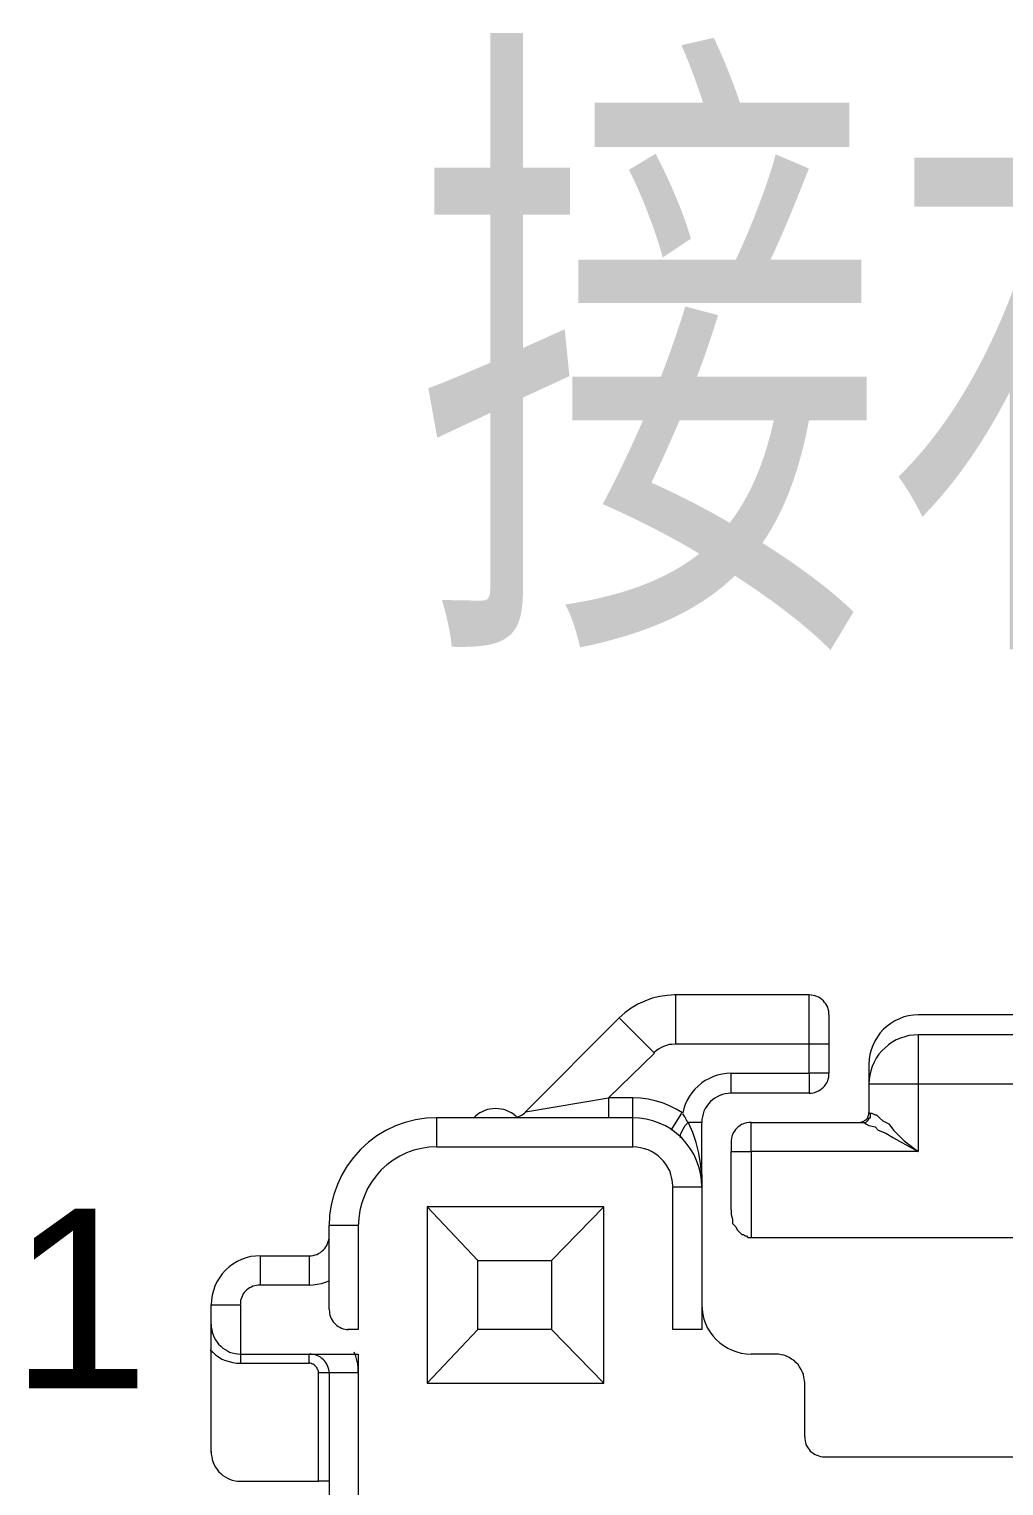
# Model space of a CAD drawing. Header units: inches. Extents: x 47316 to 59086, y 3141 to 11743.
# Drawn here: x 50855.86 to 50865.79, y 6418.68 to 6433.51 of the extents above; entities that cross this region are included whole.
import ezdxf

# ---------------------------------------------------------------- set-up
doc = ezdxf.new("R2010")
doc.units = ezdxf.units.IN
doc.header["$MEASUREMENT"] = 0
doc.styles.add('Arial_Style', font='arial.ttf')
doc.styles.add('MtX_FangSong_GB2312', font='')
doc.styles.get('MtX_FangSong_GB2312').set_extended_font_data('FangSong_GB2312')

msp = doc.modelspace()

# ---------------------------------------------------------------- linework, layer by layer
at = {"color": 0, "linetype": 'Continuous', "lineweight": 15}
for p, q in [((50862.28, 6423.666), (50862.202, 6423.648)), ((50862.356, 6423.677), (50862.28, 6423.666)), ((50862.437, 6423.682), (50862.356, 6423.677)), ((50863.804, 6423.682), (50862.429, 6423.682)), ((50862.444, 6423.182), (50862.444, 6423.682)), ((50863.822, 6423.679), (50863.804, 6423.682)), ((50863.804, 6423.182), (50863.804, 6423.682)), ((50863.843, 6423.677), (50863.822, 6423.679)), ((50863.861, 6423.672), (50863.843, 6423.677)), ((50863.879, 6423.666), (50863.861, 6423.672)), ((50863.898, 6423.658), (50863.879, 6423.666)), ((50861.989, 6423.547), (50861.926, 6423.5)), ((50862.056, 6423.588), (50861.989, 6423.547)), ((50862.129, 6423.619), (50862.056, 6423.588)), ((50862.202, 6423.648), (50862.129, 6423.619)), ((50863.916, 6423.648), (50863.898, 6423.658)), ((50863.931, 6423.635), (50863.916, 6423.648)), ((50863.947, 6423.622), (50863.931, 6423.635)), ((50863.96, 6423.606), (50863.947, 6423.622)), ((50863.971, 6423.591), (50863.96, 6423.606)), ((50863.981, 6423.575), (50863.971, 6423.591)), ((50863.991, 6423.557), (50863.981, 6423.575)), ((50863.997, 6423.536), (50863.991, 6423.557)), ((50864.002, 6423.518), (50863.997, 6423.536)), ((50864.004, 6423.497), (50864.002, 6423.518)), ((50861.866, 6423.448), (50860.913, 6422.494)), ((50861.926, 6423.5), (50861.866, 6423.448)), ((50862.226, 6423.088), (50861.866, 6423.448)), ((50864.004, 6423.479), (50864.004, 6423.497)), ((50864.004, 6423.479), (50864.004, 6423.182)), ((50864.635, 6423.393), (50864.596, 6423.364)), ((50864.676, 6423.419), (50864.635, 6423.393)), ((50864.721, 6423.44), (50864.676, 6423.419)), ((50864.767, 6423.458), (50864.721, 6423.44)), ((50864.814, 6423.468), (50864.767, 6423.458)), ((50864.864, 6423.476), (50864.814, 6423.468)), ((50864.911, 6423.479), (50864.864, 6423.476)), ((50873.499, 6423.479), (50864.911, 6423.479)), ((50864.497, 6423.257), (50864.471, 6423.213)), ((50864.525, 6423.297), (50864.497, 6423.257)), ((50864.559, 6423.333), (50864.525, 6423.297)), ((50864.596, 6423.364), (50864.559, 6423.333)), ((50864.689, 6423.224), (50864.648, 6423.2)), ((50864.731, 6423.242), (50864.689, 6423.224)), ((50864.775, 6423.257), (50864.731, 6423.242)), ((50864.819, 6423.268), (50864.775, 6423.257)), ((50864.866, 6423.273), (50864.819, 6423.268)), ((50864.911, 6423.276), (50864.866, 6423.273)), ((50873.499, 6423.276), (50864.911, 6423.276)), ((50864.911, 6423.276), (50864.911, 6422.776)), ((50861.757, 6422.635), (50862.226, 6423.088)), ((50862.244, 6423.114), (50862.221, 6423.093)), ((50862.267, 6423.132), (50862.244, 6423.114)), ((50862.293, 6423.145), (50862.267, 6423.132)), ((50862.319, 6423.158), (50862.293, 6423.145)), ((50862.348, 6423.169), (50862.319, 6423.158)), ((50862.377, 6423.177), (50862.348, 6423.169)), ((50862.405, 6423.179), (50862.377, 6423.177)), ((50862.437, 6423.182), (50862.405, 6423.179)), ((50863.804, 6423.182), (50862.444, 6423.182)), ((50864.004, 6423.182), (50863.804, 6423.182)), ((50863.804, 6422.885), (50863.804, 6423.182)), ((50864.004, 6423.182), (50864.004, 6422.885)), ((50864.421, 6423.075), (50864.413, 6423.028)), ((50864.434, 6423.125), (50864.421, 6423.075)), ((50864.45, 6423.169), (50864.434, 6423.125)), ((50864.471, 6423.213), (50864.45, 6423.169)), ((50864.512, 6423.078), (50864.486, 6423.039)), ((50864.541, 6423.112), (50864.512, 6423.078)), ((50864.575, 6423.145), (50864.541, 6423.112)), ((50864.611, 6423.174), (50864.575, 6423.145)), ((50864.648, 6423.2), (50864.611, 6423.174)), ((50864.413, 6423.028), (50864.411, 6422.979)), ((50864.411, 6422.979), (50864.411, 6422.776)), ((50864.444, 6422.955), (50864.431, 6422.911)), ((50864.465, 6422.997), (50864.444, 6422.955)), ((50864.486, 6423.039), (50864.465, 6422.997)), ((50862.708, 6422.786), (50862.671, 6422.755)), ((50862.744, 6422.81), (50862.708, 6422.786)), ((50862.786, 6422.833), (50862.744, 6422.81)), ((50862.827, 6422.851), (50862.786, 6422.833)), ((50862.869, 6422.867), (50862.827, 6422.851)), ((50862.916, 6422.877), (50862.869, 6422.867)), ((50862.96, 6422.882), (50862.916, 6422.877)), ((50863.007, 6422.885), (50862.96, 6422.882)), ((50863.007, 6422.682), (50863.007, 6422.885)), ((50863.007, 6422.885), (50863.804, 6422.885)), ((50864.004, 6422.885), (50863.804, 6422.885)), ((50863.804, 6422.885), (50863.804, 6422.682)), ((50863.96, 6422.755), (50863.971, 6422.773)), ((50863.971, 6422.773), (50863.981, 6422.789)), ((50863.981, 6422.789), (50863.991, 6422.807)), ((50863.991, 6422.807), (50863.997, 6422.825)), ((50863.997, 6422.825), (50864.002, 6422.846)), ((50864.002, 6422.846), (50864.004, 6422.864)), ((50864.004, 6422.864), (50864.004, 6422.885)), ((50864.413, 6422.823), (50864.411, 6422.776)), ((50864.411, 6422.776), (50864.411, 6422.479)), ((50864.411, 6422.776), (50864.911, 6422.776)), ((50864.421, 6422.867), (50864.413, 6422.823)), ((50864.431, 6422.911), (50864.421, 6422.867)), ((50864.911, 6422.776), (50867.708, 6422.776)), ((50864.911, 6422.776), (50864.911, 6422.088)), ((50860.913, 6422.494), (50861.757, 6422.635)), ((50862.007, 6422.635), (50861.757, 6422.635)), ((50861.757, 6422.635), (50861.757, 6422.432)), ((50862.083, 6422.632), (50862.007, 6422.635)), ((50862.007, 6422.135), (50862.007, 6422.635)), ((50862.161, 6422.622), (50862.083, 6422.632)), ((50862.583, 6422.651), (50862.559, 6422.612)), ((50862.609, 6422.687), (50862.583, 6422.651)), ((50862.637, 6422.724), (50862.609, 6422.687)), ((50862.671, 6422.755), (50862.637, 6422.724)), ((50862.84, 6422.632), (50862.817, 6422.614)), ((50862.866, 6422.645), (50862.84, 6422.632)), ((50862.892, 6422.658), (50862.866, 6422.645)), ((50862.921, 6422.669), (50862.892, 6422.658)), ((50862.947, 6422.677), (50862.921, 6422.669)), ((50862.976, 6422.679), (50862.947, 6422.677)), ((50863.007, 6422.682), (50862.976, 6422.679)), ((50863.804, 6422.682), (50863.007, 6422.682)), ((50863.804, 6422.682), (50863.822, 6422.682)), ((50863.822, 6422.682), (50863.843, 6422.685)), ((50863.843, 6422.685), (50863.861, 6422.69)), ((50863.861, 6422.69), (50863.879, 6422.698)), ((50863.879, 6422.698), (50863.898, 6422.705)), ((50863.898, 6422.705), (50863.916, 6422.716)), ((50863.916, 6422.716), (50863.931, 6422.729)), ((50863.931, 6422.729), (50863.947, 6422.742)), ((50863.947, 6422.742), (50863.96, 6422.755)), ((50860.447, 6422.481), (50860.424, 6422.466)), ((50860.473, 6422.494), (50860.447, 6422.481)), ((50860.499, 6422.505), (50860.473, 6422.494)), ((50860.525, 6422.515), (50860.499, 6422.505)), ((50860.551, 6422.52), (50860.525, 6422.515)), ((50860.58, 6422.523), (50860.551, 6422.52)), ((50860.609, 6422.526), (50860.58, 6422.523)), ((50860.637, 6422.523), (50860.609, 6422.526)), ((50860.666, 6422.52), (50860.637, 6422.523)), ((50860.692, 6422.515), (50860.666, 6422.52)), ((50860.721, 6422.505), (50860.692, 6422.515)), ((50860.747, 6422.494), (50860.721, 6422.505)), ((50860.77, 6422.481), (50860.747, 6422.494)), ((50860.793, 6422.466), (50860.77, 6422.481)), ((50860.89, 6422.468), (50860.903, 6422.479)), ((50860.903, 6422.479), (50860.916, 6422.492)), ((50862.234, 6422.606), (50862.161, 6422.622)), ((50862.309, 6422.583), (50862.234, 6422.606)), ((50862.379, 6422.554), (50862.309, 6422.583)), ((50862.447, 6422.52), (50862.379, 6422.554)), ((50862.398, 6422.307), (50862.507, 6422.479)), ((50862.512, 6422.481), (50862.447, 6422.52)), ((50862.525, 6422.526), (50862.515, 6422.481)), ((50862.541, 6422.567), (50862.525, 6422.526)), ((50862.559, 6422.612), (50862.541, 6422.567)), ((50862.731, 6422.5), (50862.723, 6422.471)), ((50862.744, 6422.526), (50862.731, 6422.5)), ((50862.76, 6422.549), (50862.744, 6422.526)), ((50862.778, 6422.573), (50862.76, 6422.549)), ((50862.796, 6422.596), (50862.778, 6422.573)), ((50862.817, 6422.614), (50862.796, 6422.596)), ((50864.411, 6422.476), (50864.411, 6422.487)), ((50864.411, 6422.479), (50864.426, 6422.479)), ((50864.426, 6422.463), (50864.426, 6422.479)), ((50864.426, 6422.479), (50864.442, 6422.479)), ((50864.442, 6422.479), (50864.473, 6422.463)), ((50859.59, 6422.349), (50859.491, 6422.302)), ((50859.689, 6422.385), (50859.59, 6422.349)), ((50859.793, 6422.411), (50859.689, 6422.385)), ((50859.9, 6422.427), (50859.793, 6422.411)), ((50860.007, 6422.432), (50859.9, 6422.427)), ((50862.007, 6422.432), (50860.007, 6422.432)), ((50860.007, 6422.432), (50860.007, 6422.135)), ((50860.403, 6422.448), (50860.382, 6422.427)), ((50860.424, 6422.466), (50860.403, 6422.448)), ((50860.814, 6422.448), (50860.793, 6422.466)), ((50860.835, 6422.427), (50860.814, 6422.448)), ((50860.825, 6422.44), (50860.843, 6422.445)), ((50860.843, 6422.445), (50860.859, 6422.45)), ((50860.859, 6422.45), (50860.874, 6422.458)), ((50860.874, 6422.458), (50860.89, 6422.468)), ((50862.075, 6422.429), (50862.007, 6422.432)), ((50862.142, 6422.419), (50862.075, 6422.429)), ((50862.21, 6422.401), (50862.142, 6422.419)), ((50862.275, 6422.377), (50862.21, 6422.401)), ((50862.338, 6422.349), (50862.275, 6422.377)), ((50862.398, 6422.315), (50862.338, 6422.349)), ((50862.536, 6422.44), (50862.517, 6422.471)), ((50862.523, 6422.323), (50862.538, 6422.354)), ((50862.554, 6422.408), (50862.536, 6422.44)), ((50862.538, 6422.354), (50862.569, 6422.385)), ((50862.569, 6422.377), (50862.554, 6422.408)), ((50862.71, 6422.385), (50862.569, 6422.385)), ((50862.616, 6422.283), (50862.572, 6422.382)), ((50862.715, 6422.442), (50862.71, 6422.414)), ((50862.71, 6422.414), (50862.71, 6422.385)), ((50862.71, 6421.854), (50862.71, 6422.385)), ((50862.723, 6422.471), (50862.715, 6422.442)), ((50863.08, 6422.338), (50863.064, 6422.325)), ((50863.096, 6422.351), (50863.08, 6422.338)), ((50863.114, 6422.362), (50863.096, 6422.351)), ((50863.132, 6422.369), (50863.114, 6422.362)), ((50863.15, 6422.377), (50863.132, 6422.369)), ((50863.168, 6422.382), (50863.15, 6422.377)), ((50863.189, 6422.385), (50863.168, 6422.382)), ((50863.21, 6422.385), (50863.189, 6422.385)), ((50863.21, 6422.088), (50863.21, 6422.385)), ((50863.21, 6422.385), (50864.333, 6422.385)), ((50864.309, 6422.385), (50864.319, 6422.385)), ((50864.319, 6422.385), (50864.33, 6422.388)), ((50864.33, 6422.388), (50864.34, 6422.39)), ((50864.333, 6422.385), (50864.348, 6422.385)), ((50864.333, 6422.385), (50864.364, 6422.385)), ((50864.34, 6422.39), (50864.348, 6422.393)), ((50864.348, 6422.393), (50864.359, 6422.398)), ((50864.348, 6422.385), (50864.364, 6422.385)), ((50864.359, 6422.398), (50864.366, 6422.403)), ((50864.364, 6422.385), (50864.379, 6422.385)), ((50864.364, 6422.385), (50864.379, 6422.369)), ((50864.366, 6422.403), (50864.374, 6422.408)), ((50864.374, 6422.408), (50864.382, 6422.414)), ((50864.379, 6422.385), (50864.395, 6422.401)), ((50864.379, 6422.369), (50864.411, 6422.354)), ((50864.382, 6422.414), (50864.39, 6422.422)), ((50864.39, 6422.422), (50864.395, 6422.429)), ((50864.395, 6422.429), (50864.4, 6422.44)), ((50864.395, 6422.401), (50864.411, 6422.416)), ((50864.4, 6422.44), (50864.403, 6422.448)), ((50864.403, 6422.448), (50864.408, 6422.458)), ((50864.408, 6422.458), (50864.411, 6422.466)), ((50864.411, 6422.466), (50864.411, 6422.476)), ((50864.411, 6422.416), (50864.411, 6422.432)), ((50864.411, 6422.432), (50864.426, 6422.432)), ((50864.411, 6422.354), (50864.473, 6422.338)), ((50864.426, 6422.448), (50864.426, 6422.463)), ((50864.426, 6422.432), (50864.426, 6422.448)), ((50864.473, 6422.463), (50864.489, 6422.463)), ((50864.473, 6422.338), (50864.504, 6422.307)), ((50864.489, 6422.463), (50864.52, 6422.432)), ((50864.52, 6422.432), (50864.551, 6422.401)), ((50864.551, 6422.401), (50864.614, 6422.369)), ((50864.614, 6422.369), (50864.661, 6422.307)), ((50859.314, 6422.182), (50859.234, 6422.109)), ((50859.4, 6422.247), (50859.314, 6422.182)), ((50859.491, 6422.302), (50859.4, 6422.247)), ((50862.452, 6422.273), (50862.398, 6422.315)), ((50862.504, 6422.226), (50862.452, 6422.273)), ((50862.491, 6422.26), (50862.507, 6422.291)), ((50862.491, 6422.244), (50862.491, 6422.26)), ((50862.491, 6422.229), (50862.491, 6422.244)), ((50862.549, 6422.174), (50862.504, 6422.226)), ((50862.507, 6422.291), (50862.523, 6422.323)), ((50862.65, 6422.179), (50862.616, 6422.283)), ((50863.01, 6422.221), (50863.007, 6422.203)), ((50863.007, 6422.203), (50863.007, 6422.182)), ((50863.007, 6422.182), (50863.007, 6422.088)), ((50863.015, 6422.242), (50863.01, 6422.221)), ((50863.023, 6422.26), (50863.015, 6422.242)), ((50863.03, 6422.278), (50863.023, 6422.26)), ((50863.041, 6422.294), (50863.03, 6422.278)), ((50863.051, 6422.312), (50863.041, 6422.294)), ((50863.064, 6422.325), (50863.051, 6422.312)), ((50864.504, 6422.307), (50864.583, 6422.276)), ((50864.583, 6422.276), (50864.661, 6422.229)), ((50864.661, 6422.307), (50864.77, 6422.198)), ((50864.661, 6422.229), (50864.911, 6422.088)), ((50864.77, 6422.198), (50864.911, 6422.088)), ((50859.234, 6422.109), (50859.163, 6422.028)), ((50859.632, 6422.041), (50859.564, 6422)), ((50859.702, 6422.075), (50859.632, 6422.041)), ((50859.775, 6422.101), (50859.702, 6422.075)), ((50859.853, 6422.119), (50859.775, 6422.101)), ((50859.929, 6422.132), (50859.853, 6422.119)), ((50860.007, 6422.135), (50859.929, 6422.132)), ((50860.007, 6422.135), (50862.007, 6422.135)), ((50862.046, 6422.132), (50862.007, 6422.135)), ((50862.085, 6422.127), (50862.046, 6422.132)), ((50862.124, 6422.117), (50862.085, 6422.127)), ((50862.163, 6422.104), (50862.124, 6422.117)), ((50862.197, 6422.088), (50862.163, 6422.104)), ((50862.231, 6422.067), (50862.197, 6422.088)), ((50862.265, 6422.044), (50862.231, 6422.067)), ((50862.293, 6422.018), (50862.265, 6422.044)), ((50862.59, 6422.119), (50862.549, 6422.174)), ((50862.627, 6422.06), (50862.59, 6422.119)), ((50862.655, 6421.997), (50862.627, 6422.06)), ((50862.679, 6422.073), (50862.65, 6422.179)), ((50862.697, 6421.966), (50862.679, 6422.073)), ((50863.007, 6421.494), (50863.007, 6422.088)), ((50863.007, 6422.088), (50863.21, 6422.088)), ((50864.911, 6422.088), (50863.21, 6422.088)), ((50863.21, 6422.088), (50863.21, 6421.213)), ((50859.098, 6421.942), (50859.043, 6421.851)), ((50859.163, 6422.028), (50859.098, 6421.942)), ((50859.444, 6421.901), (50859.392, 6421.841)), ((50859.502, 6421.953), (50859.444, 6421.901)), ((50859.564, 6422), (50859.502, 6421.953)), ((50862.319, 6421.989), (50862.293, 6422.018)), ((50862.343, 6421.958), (50862.319, 6421.989)), ((50862.364, 6421.924), (50862.343, 6421.958)), ((50862.382, 6421.89), (50862.364, 6421.924)), ((50862.395, 6421.854), (50862.382, 6421.89)), ((50862.679, 6421.932), (50862.655, 6421.997)), ((50862.697, 6421.867), (50862.679, 6421.932)), ((50862.708, 6421.856), (50862.697, 6421.966)), ((50858.997, 6421.752), (50858.96, 6421.651)), ((50859.043, 6421.851), (50858.997, 6421.752)), ((50859.346, 6421.778), (50859.304, 6421.711)), ((50859.392, 6421.841), (50859.346, 6421.778)), ((50862.405, 6421.815), (50862.395, 6421.854)), ((50862.411, 6421.776), (50862.405, 6421.815)), ((50862.413, 6421.737), (50862.411, 6421.776)), ((50862.694, 6421.854), (50862.71, 6421.854)), ((50862.705, 6421.799), (50862.697, 6421.867)), ((50862.71, 6421.729), (50862.705, 6421.799)), ((50862.71, 6421.854), (50862.71, 6420.276)), ((50858.96, 6421.651), (50858.934, 6421.547)), ((50859.273, 6421.638), (50859.247, 6421.565)), ((50859.304, 6421.711), (50859.273, 6421.638)), ((50862.413, 6420.276), (50862.413, 6421.729)), ((50862.413, 6421.729), (50862.71, 6421.729)), ((50858.918, 6421.44), (50858.913, 6421.33)), ((50858.934, 6421.547), (50858.918, 6421.44)), ((50859.226, 6421.487), (50859.215, 6421.408)), ((50859.247, 6421.565), (50859.226, 6421.487)), ((50861.71, 6421.526), (50859.913, 6421.526)), ((50859.913, 6421.526), (50860.429, 6420.979)), ((50859.913, 6421.526), (50859.913, 6419.729)), ((50861.71, 6421.526), (50861.179, 6420.979)), ((50861.71, 6419.729), (50861.71, 6421.526)), ((50863.007, 6421.494), (50863.007, 6421.448)), ((50863.007, 6421.448), (50863.023, 6421.401)), ((50858.913, 6420.479), (50858.913, 6421.338)), ((50858.913, 6421.338), (50859.21, 6421.338)), ((50859.215, 6421.408), (50859.21, 6421.33)), ((50859.21, 6421.338), (50859.21, 6420.276)), ((50863.023, 6421.401), (50863.023, 6421.354)), ((50863.023, 6421.354), (50863.054, 6421.323)), ((50863.054, 6421.323), (50863.069, 6421.291)), ((50863.069, 6421.291), (50863.101, 6421.26)), ((50858.89, 6421.132), (50858.898, 6421.151)), ((50858.898, 6421.151), (50858.905, 6421.172)), ((50858.905, 6421.172), (50858.911, 6421.19)), ((50858.911, 6421.19), (50858.913, 6421.211)), ((50858.913, 6421.211), (50858.913, 6421.229)), ((50863.101, 6421.26), (50863.116, 6421.244)), ((50863.116, 6421.244), (50863.132, 6421.244)), ((50863.132, 6421.244), (50863.148, 6421.229)), ((50863.148, 6421.229), (50863.163, 6421.229)), ((50863.163, 6421.229), (50863.179, 6421.213)), ((50863.179, 6421.213), (50863.21, 6421.213)), ((50863.21, 6421.213), (50866.348, 6421.213)), ((50858.067, 6421.005), (50858.02, 6420.989)), ((50858.114, 6421.018), (50858.067, 6421.005)), ((50858.163, 6421.023), (50858.114, 6421.018)), ((50858.213, 6421.026), (50858.163, 6421.023)), ((50858.213, 6420.729), (50858.213, 6421.026)), ((50858.213, 6421.026), (50858.71, 6421.026)), ((50858.71, 6421.026), (50858.731, 6421.028)), ((50858.71, 6421.026), (50858.71, 6420.729)), ((50858.731, 6421.028), (50858.752, 6421.031)), ((50858.752, 6421.031), (50858.77, 6421.036)), ((50858.77, 6421.036), (50858.788, 6421.041)), ((50858.788, 6421.041), (50858.806, 6421.049)), ((50858.806, 6421.049), (50858.825, 6421.06)), ((50858.825, 6421.06), (50858.84, 6421.073)), ((50858.84, 6421.073), (50858.856, 6421.086)), ((50858.856, 6421.086), (50858.869, 6421.101)), ((50858.869, 6421.101), (50858.879, 6421.117)), ((50858.879, 6421.117), (50858.89, 6421.132)), ((50857.859, 6420.88), (50857.825, 6420.843)), ((50857.895, 6420.914), (50857.859, 6420.88)), ((50857.934, 6420.942), (50857.895, 6420.914)), ((50857.976, 6420.968), (50857.934, 6420.942)), ((50858.02, 6420.989), (50857.976, 6420.968)), ((50860.429, 6420.979), (50861.179, 6420.979)), ((50860.429, 6420.276), (50860.429, 6420.979)), ((50861.179, 6420.979), (50861.179, 6420.276)), ((50857.749, 6420.718), (50857.734, 6420.672)), ((50857.77, 6420.763), (50857.749, 6420.718)), ((50857.796, 6420.804), (50857.77, 6420.763)), ((50857.825, 6420.843), (50857.796, 6420.804)), ((50858.103, 6420.7), (50858.09, 6420.69)), ((50858.122, 6420.708), (50858.103, 6420.7)), ((50858.137, 6420.716), (50858.122, 6420.708)), ((50858.155, 6420.721), (50858.137, 6420.716)), ((50858.174, 6420.726), (50858.155, 6420.721)), ((50858.192, 6420.729), (50858.174, 6420.726)), ((50858.213, 6420.729), (50858.192, 6420.729)), ((50858.71, 6420.729), (50858.213, 6420.729)), ((50858.71, 6420.729), (50858.752, 6420.731)), ((50858.752, 6420.731), (50858.793, 6420.737)), ((50858.793, 6420.737), (50858.835, 6420.744)), ((50858.835, 6420.744), (50858.877, 6420.757)), ((50858.877, 6420.757), (50858.913, 6420.773)), ((50857.715, 6420.575), (50857.713, 6420.526)), ((50857.721, 6420.625), (50857.715, 6420.575)), ((50857.734, 6420.672), (50857.721, 6420.625)), ((50858.012, 6420.57), (50858.01, 6420.552)), ((50858.01, 6420.552), (50858.01, 6420.533)), ((50858.017, 6420.588), (50858.012, 6420.57)), ((50858.023, 6420.604), (50858.017, 6420.588)), ((50858.03, 6420.622), (50858.023, 6420.604)), ((50858.038, 6420.638), (50858.03, 6420.622)), ((50858.049, 6420.653), (50858.038, 6420.638)), ((50858.062, 6420.666), (50858.049, 6420.653)), ((50858.075, 6420.679), (50858.062, 6420.666)), ((50858.09, 6420.69), (50858.075, 6420.679)), ((50857.713, 6419.028), (50857.713, 6420.526)), ((50857.713, 6420.526), (50858.01, 6420.526)), ((50858.01, 6420.526), (50858.01, 6420.026)), ((50858.913, 6420.479), (50858.916, 6420.461)), ((50858.916, 6420.461), (50858.918, 6420.442)), ((50858.918, 6420.442), (50858.921, 6420.424)), ((50858.921, 6420.424), (50858.926, 6420.406)), ((50858.926, 6420.406), (50858.934, 6420.39)), ((50862.71, 6420.526), (50862.713, 6420.479)), ((50862.713, 6420.479), (50862.718, 6420.429)), ((50862.718, 6420.429), (50862.731, 6420.382)), ((50857.713, 6420.33), (50857.713, 6420.304)), ((50857.713, 6420.304), (50857.718, 6420.276)), ((50857.718, 6420.276), (50857.723, 6420.247)), ((50858.934, 6420.39), (50858.944, 6420.372)), ((50858.944, 6420.372), (50858.955, 6420.356)), ((50858.955, 6420.356), (50858.965, 6420.343)), ((50858.965, 6420.343), (50858.978, 6420.33)), ((50858.978, 6420.33), (50858.991, 6420.317)), ((50858.991, 6420.317), (50859.007, 6420.307)), ((50859.007, 6420.307), (50859.023, 6420.299)), ((50859.023, 6420.299), (50859.038, 6420.291)), ((50859.038, 6420.291), (50859.056, 6420.283)), ((50859.056, 6420.283), (50859.075, 6420.281)), ((50859.075, 6420.281), (50859.09, 6420.278)), ((50859.09, 6420.278), (50859.109, 6420.276)), ((50859.21, 6420.276), (50859.101, 6420.276)), ((50860.429, 6420.276), (50859.913, 6419.729)), ((50861.179, 6420.276), (50860.429, 6420.276)), ((50861.179, 6420.276), (50861.71, 6419.729)), ((50862.71, 6420.276), (50862.413, 6420.276)), ((50862.731, 6420.382), (50862.747, 6420.336)), ((50862.747, 6420.336), (50862.767, 6420.291)), ((50862.767, 6420.291), (50862.793, 6420.25)), ((50857.723, 6420.247), (50857.731, 6420.221)), ((50857.731, 6420.221), (50857.744, 6420.195)), ((50857.744, 6420.195), (50857.757, 6420.172)), ((50857.757, 6420.172), (50857.773, 6420.148)), ((50857.773, 6420.148), (50857.788, 6420.127)), ((50857.788, 6420.127), (50857.809, 6420.106)), ((50857.809, 6420.106), (50857.83, 6420.088)), ((50862.793, 6420.25), (50862.822, 6420.211)), ((50862.822, 6420.211), (50862.856, 6420.174)), ((50862.856, 6420.174), (50862.892, 6420.14)), ((50862.892, 6420.14), (50862.931, 6420.112)), ((50862.931, 6420.112), (50862.973, 6420.086)), ((50857.702, 6420.07), (50857.728, 6420.044)), ((50857.728, 6420.044), (50857.757, 6420.018)), ((50857.757, 6420.018), (50857.788, 6419.997)), ((50857.788, 6419.997), (50857.822, 6419.976)), ((50857.822, 6419.976), (50857.859, 6419.961)), ((50857.83, 6420.088), (50857.853, 6420.073)), ((50857.853, 6420.073), (50857.877, 6420.06)), ((50857.859, 6419.961), (50857.895, 6419.95)), ((50857.877, 6420.06), (50857.9, 6420.047)), ((50857.9, 6420.047), (50857.926, 6420.039)), ((50857.926, 6420.039), (50857.955, 6420.031)), ((50857.955, 6420.031), (50857.981, 6420.028)), ((50857.981, 6420.028), (50858.01, 6420.026)), ((50858.01, 6420.026), (50858.01, 6419.932)), ((50858.01, 6420.026), (50859.21, 6420.026)), ((50858.731, 6420.026), (50858.71, 6420.026)), ((50858.71, 6419.932), (50858.71, 6420.026)), ((50858.752, 6420.023), (50858.731, 6420.026)), ((50858.77, 6420.018), (50858.752, 6420.023)), ((50858.788, 6420.013), (50858.77, 6420.018)), ((50858.806, 6420.005), (50858.788, 6420.013)), ((50858.825, 6419.994), (50858.806, 6420.005)), ((50858.84, 6419.981), (50858.825, 6419.994)), ((50858.856, 6419.968), (50858.84, 6419.981)), ((50858.869, 6419.955), (50858.856, 6419.968)), ((50858.879, 6419.94), (50858.869, 6419.955)), ((50859.184, 6420.005), (50859.168, 6420.044)), ((50859.194, 6419.963), (50859.184, 6420.005)), ((50859.205, 6419.922), (50859.194, 6419.963)), ((50859.21, 6420.026), (50859.21, 6418.435)), ((50862.973, 6420.086), (50863.017, 6420.065)), ((50863.017, 6420.065), (50863.064, 6420.049)), ((50863.064, 6420.049), (50863.111, 6420.036)), ((50863.111, 6420.036), (50863.161, 6420.028)), ((50863.161, 6420.028), (50863.21, 6420.026)), ((50863.46, 6420.026), (50863.21, 6420.026)), ((50863.489, 6420.026), (50863.46, 6420.026)), ((50863.517, 6420.02), (50863.489, 6420.026)), ((50863.546, 6420.015), (50863.517, 6420.02)), ((50863.572, 6420.005), (50863.546, 6420.015)), ((50863.598, 6419.992), (50863.572, 6420.005)), ((50863.624, 6419.976), (50863.598, 6419.992)), ((50863.648, 6419.961), (50863.624, 6419.976)), ((50863.668, 6419.94), (50863.648, 6419.961)), ((50857.895, 6419.95), (50857.931, 6419.94)), ((50857.931, 6419.94), (50857.971, 6419.935)), ((50857.971, 6419.935), (50858.01, 6419.932)), ((50858.01, 6419.932), (50858.71, 6419.932)), ((50858.713, 6419.932), (50858.702, 6419.932)), ((50858.723, 6419.932), (50858.713, 6419.932)), ((50858.734, 6419.929), (50858.723, 6419.932)), ((50858.741, 6419.924), (50858.734, 6419.929)), ((50858.752, 6419.922), (50858.741, 6419.924)), ((50858.76, 6419.916), (50858.752, 6419.922)), ((50858.767, 6419.911), (50858.76, 6419.916)), ((50858.775, 6419.903), (50858.767, 6419.911)), ((50858.783, 6419.895), (50858.775, 6419.903)), ((50858.788, 6419.888), (50858.783, 6419.895)), ((50858.793, 6419.88), (50858.788, 6419.888)), ((50858.796, 6419.869), (50858.793, 6419.88)), ((50858.801, 6419.862), (50858.796, 6419.869)), ((50858.804, 6419.851), (50858.801, 6419.862)), ((50858.804, 6419.841), (50858.804, 6419.851)), ((50858.804, 6419.83), (50858.804, 6419.841)), ((50858.804, 6418.731), (50858.804, 6419.838)), ((50858.804, 6419.838), (50859.21, 6419.838)), ((50858.89, 6419.924), (50858.879, 6419.94)), ((50858.898, 6419.906), (50858.89, 6419.924)), ((50858.905, 6419.888), (50858.898, 6419.906)), ((50858.911, 6419.869), (50858.905, 6419.888)), ((50858.913, 6419.851), (50858.911, 6419.869)), ((50858.913, 6419.83), (50858.913, 6419.851)), ((50858.913, 6419.838), (50858.913, 6409.265)), ((50859.21, 6419.882), (50859.205, 6419.922)), ((50859.21, 6419.838), (50859.21, 6419.882)), ((50863.689, 6419.919), (50863.668, 6419.94)), ((50863.705, 6419.895), (50863.689, 6419.919)), ((50863.721, 6419.869), (50863.705, 6419.895)), ((50863.734, 6419.843), (50863.721, 6419.869)), ((50863.744, 6419.817), (50863.734, 6419.843)), ((50863.749, 6419.789), (50863.744, 6419.817)), ((50859.913, 6419.729), (50861.71, 6419.729)), ((50863.754, 6419.76), (50863.749, 6419.789)), ((50863.757, 6419.729), (50863.754, 6419.76)), ((50863.757, 6419.185), (50863.757, 6419.729)), ((50863.757, 6419.185), (50863.757, 6419.164)), ((50863.757, 6419.164), (50863.76, 6419.143)), ((50863.76, 6419.143), (50863.765, 6419.125)), ((50863.765, 6419.125), (50863.77, 6419.106)), ((50863.77, 6419.106), (50863.78, 6419.088)), ((50863.78, 6419.088), (50863.791, 6419.07)), ((50863.791, 6419.07), (50863.801, 6419.054)), ((50857.713, 6419.036), (50857.713, 6419.007)), ((50857.713, 6419.007), (50857.718, 6418.979)), ((50857.718, 6418.979), (50857.723, 6418.953)), ((50857.723, 6418.953), (50857.731, 6418.924)), ((50857.731, 6418.924), (50857.744, 6418.898)), ((50863.801, 6419.054), (50863.814, 6419.039)), ((50863.814, 6419.039), (50863.83, 6419.026)), ((50863.83, 6419.026), (50863.846, 6419.015)), ((50863.846, 6419.015), (50863.864, 6419.005)), ((50863.864, 6419.005), (50863.882, 6418.997)), ((50863.882, 6418.997), (50863.9, 6418.989)), ((50863.9, 6418.989), (50863.918, 6418.984)), ((50863.918, 6418.984), (50863.939, 6418.981)), ((50863.939, 6418.981), (50863.958, 6418.981)), ((50863.958, 6418.981), (50874.452, 6418.981)), ((50857.744, 6418.898), (50857.757, 6418.875)), ((50857.757, 6418.875), (50857.773, 6418.851)), ((50857.773, 6418.851), (50857.788, 6418.83)), ((50857.788, 6418.83), (50857.809, 6418.81)), ((50857.809, 6418.81), (50857.83, 6418.791)), ((50857.83, 6418.791), (50857.853, 6418.776)), ((50857.853, 6418.776), (50857.877, 6418.763)), ((50857.877, 6418.763), (50857.9, 6418.752)), ((50857.9, 6418.752), (50857.926, 6418.742)), ((50857.926, 6418.742), (50857.955, 6418.737)), ((50857.955, 6418.737), (50857.981, 6418.731)), ((50857.981, 6418.731), (50858.01, 6418.731)), ((50858.01, 6418.731), (50858.804, 6418.731)), ((50858.913, 6418.731), (50858.804, 6418.731))]:
    msp.add_line(p, q, dxfattribs=at)

# ---------------------------------------------------------------- texts
at = {"color": 0, "style": 'MtX_FangSong_GB2312', "width": 0.7}
msp.add_text('接右前门', height=5, dxfattribs=at).set_placement((50859.79, 6427.752))
at = {"color": 0, "linetype": 'Continuous', "lineweight": 15, "style": 'Arial_Style'}
msp.add_text('1', height=1.829, dxfattribs=at).set_placement((50855.663, 6419.677))

doc.saveas('drawing.dxf')
